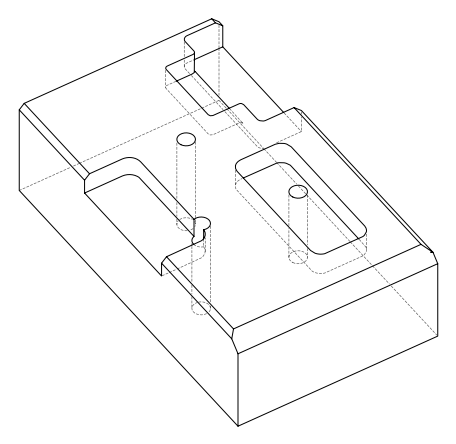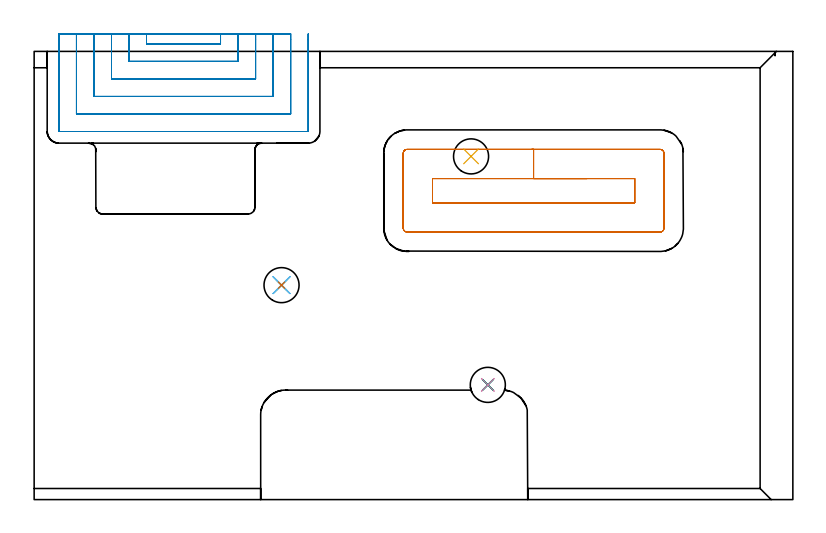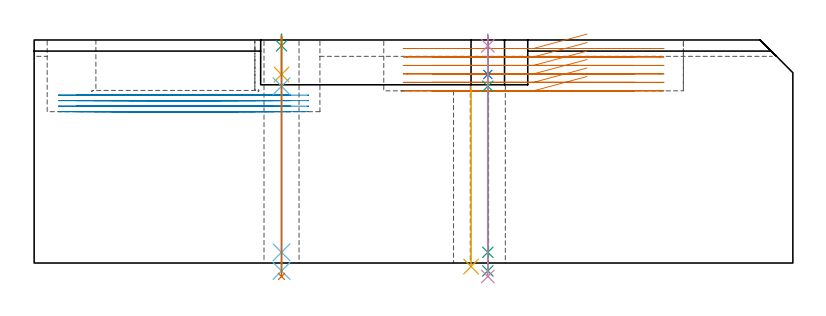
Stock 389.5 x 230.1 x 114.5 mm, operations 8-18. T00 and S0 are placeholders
(PLAN: 18 operations, 12 tool changes, 225.3 min)
(1 AREA_MILL | FG_CHAMFER_SURFACE | UGT0205_001 | 2.93 min | 1950 mm3)
(2 AREA_MILL_1 | FG_CHAMFER_SURFACE_1 | UGT0205_001 | 0.37 min | 418 mm3)
(3 AREA_MILL_2 | FG_CHAMFER_SURFACE_2 | UGT0205_001 | 11.23 min | 32469 mm3)
(4 AREA_MILL_3 | FG_CHAMFER_SURFACE_3 | UGT0205_001 | 5.77 min | 8252 mm3)
(5 AREA_MILL_4 | FG_CHAMFER_SURFACE_4 | UGT0205_001 | 3.07 min | 2029 mm3)
(6 MILL_OPEN_POCKET | POCKET_OPEN | UGT0201_136 | Follow Part, ap 5, ae 75% | 10.4 min | 175493 mm3)
(7 MILL_OPEN_POCKET_1 | POCKET_OPEN_1 | NXT0201_008 | Follow Part, ap 1.5, ae 75% | 167.31 min | 271909 mm3)
(8 MILL_RECTANGULAR_POCKET | POCKET_RECTANGULAR_STRAIGHT | UGT0201_136 | Follow Part, ap 5, ae 75% | 7.87 min | 222438 mm3)
(9 MILL_SLOT | SLOT_PARTIAL_RECTANGULAR | NXT0201_011 | Follow Part, ap 3, ae 75% | 13.59 min | 71699 mm3)
(10 SPOT_DRILL | STEP1HOLE | NXT0321_9005460120000 | 0.05 min | 207 mm3)
(11 SPOT_DRILL_1 | STEP1HOLE_1 | NXT0321_9005460120000 | 0.05 min | 117 mm3)
(12 DRILL_BLIND_HOLE_INTO_CENTER | STEP1HOLE | NXT0301_089 | 0.08 min | 1606 mm3)
(13 GUN_DRILL_THROUGH_HOLE | STEP1HOLE | UGT0307_008 | 0.58 min | 9297 mm3)
(14 DRILL_TO_ENLARGE_THROUGH_HOLE | STEP1HOLE | UGT0301_046 | 0.5 min | 18001 mm3)
(15 DRILL_BLIND_HOLE_INTO_CENTER_1 | STEP1HOLE_1 | NXT0301_089 | 0.08 min | 1255 mm3)
(16 GUN_DRILL_THROUGH_HOLE_1 | STEP1HOLE_1 | UGT0307_008 | 0.58 min | 9168 mm3)
(17 DRILL_TO_ENLARGE_THROUGH_HOLE_1 | STEP1HOLE_1 | UGT0301_046 | 0.5 min | 16713 mm3)
(18 INDEXABLE_INSERT_DRILL_THROUGH_HOLE_FROM_SOLID | STEP1HOLE_2 | NXT0302_007 | 0.38 min | 22452 mm3)
(TOOL UGT0205_001 | Chamfer Mill 20 x 3 x 45 deg. | D20 FL50 Z2)
(TOOL UGT0201_136 | Carbide End Mill 20.0 | D20 FL30 Z4)
(TOOL NXT0201_008 | ENDMILL 6mm [2P460-0600-NA 1630] | D6 FL26 Z6)
(TOOL NXT0201_011 | ENDMILL 12mm [2P460-1200-NA 1630] | D12 FL38 Z6)
(TOOL NXT0321_9005460120000 | NC Spot Drill, 142deg, 12mm, Carbide, Uncoated | D12 PA142 FL30 Z2)
(TOOL NXT0301_089 | Carbide Drill 11.8mm [860.1-1180-035A1-MM 2214] | D11.8 PA140 FL55 Z2)
(TOOL UGT0307_008 | Gun Drill 11 mm | D11 PA130 FL24 Z1)
(TOOL UGT0301_046 | Twist Drill 18 mm | D18 PA118 FL130 Z2)
(TOOL NXT0302_007 | Index. Insert Drill 18mm [880-D1800L25-05] | D18 PA176 FL90 Z2)
(OP 8 MILL_RECTANGULAR_POCKET)
G17 G21 G94 G90
T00 M6
G54
G17 G0 G90 X283.831 Y164.8 S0 M3
G43 Z124.5 H0
Z117.5
G94 G1 X256.4 Z110.15 F250.
X204.5 F500.
Y152.4
X308.3
Y164.8
X256.4
Y179.8
X191.4
G3 X189.5 Y177.9 R1.9
G1 Y139.3
G3 X191.4 Y137.4 R1.9
G1 X321.4
G3 X323.3 Y139.3 R1.9
G1 Y177.9
G3 X321.4 Y179.8 R1.9
G1 X256.4
X255.4
G0 X283.831 Y164.8 Z113.15
G1 X256.4 Z105.8 F250.
X204.5 F500.
Y152.4
X308.3
Y164.8
X256.4
Y179.8
X191.4
G3 X189.5 Y177.9 R1.9
G1 Y139.3
G3 X191.4 Y137.4 R1.9
G1 X321.4
G3 X323.3 Y139.3 R1.9
G1 Y177.9
G3 X321.4 Y179.8 R1.9
G1 X256.4
X255.4
G0 X283.831 Y164.8 Z108.8
G1 X256.4 Z101.45 F250.
X204.5 F500.
Y152.4
X308.3
Y164.8
X256.4
Y179.8
X191.4
G3 X189.5 Y177.9 R1.9
G1 Y139.3
G3 X191.4 Y137.4 R1.9
G1 X321.4
G3 X323.3 Y139.3 R1.9
G1 Y177.9
G3 X321.4 Y179.8 R1.9
G1 X256.4
X255.4
G0 X283.831 Y164.8 Z104.45
G1 X256.4 Z97.1 F250.
X204.5 F500.
Y152.4
X308.3
Y164.8
X256.4
Y179.8
X191.4
G3 X189.5 Y177.9 R1.9
G1 Y139.3
G3 X191.4 Y137.4 R1.9
G1 X321.4
G3 X323.3 Y139.3 R1.9
G1 Y177.9
G3 X321.4 Y179.8 R1.9
G1 X256.4
X255.4
G0 X283.831 Y164.8 Z100.1
G1 X256.4 Z92.75 F250.
X204.5 F500.
Y152.4
X308.3
Y164.8
X256.4
Y179.8
X191.4
G3 X189.5 Y177.9 R1.9
G1 Y139.3
G3 X191.4 Y137.4 R1.9
G1 X321.4
G3 X323.3 Y139.3 R1.9
G1 Y177.9
G3 X321.4 Y179.8 R1.9
G1 X256.4
X255.4
G0 X283.831 Y164.8 Z95.75
G1 X256.4 Z88.4 F250.
X204.5 F500.
Y152.4
X308.3
Y164.8
X256.4
Y179.8
X191.4
G3 X189.5 Y177.9 R1.9
G1 Y139.3
G3 X191.4 Y137.4 R1.9
G1 X321.4
G3 X323.3 Y139.3 R1.9
G1 Y177.9
G3 X321.4 Y179.8 R1.9
G1 X256.4
X255.4
G0 Z124.5
M5
M2
(OP 9 MILL_SLOT)
G17 G21 G94 G90
T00 M6
G54
G17 G0 G90 X57.7 Y239.1 S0 M3
G43 Z124.5 H1
Z86.192
G94 G1 Y236.1 F250.
Y234. F500.
X95.7
Y236.1
Y239.1 F250.
X48.7
Y236.1
Y225. F500.
X104.7
Y236.1
Y239.1 F250.
X39.7
Y236.1
Y216. F500.
X113.7
Y236.1
Y239.1 F250.
X30.7
Y236.1
Y207. F500.
X122.7
Y236.1
Y239.1 F250.
X21.7
Y236.1
Y198. F500.
X131.7
Y236.1
Y239.1 F250.
X12.7
Y236.1
Y189.1 F500.
X12.705 Y189.045
X12.745 Y189.005
X12.8 Y189.
X140.6
X140.655 Y189.005
X140.695 Y189.045
X140.7 Y189.1
Y236.1
Y239.1 F250.
G0 X57.7 Z83.362
G1 Y236.1
Y234. F500.
X95.7
Y236.1
Y239.1 F250.
X48.7
Y236.1
Y225. F500.
X104.7
Y236.1
Y239.1 F250.
X39.7
Y236.1
Y216. F500.
X113.7
Y236.1
Y239.1 F250.
X30.7
Y236.1
Y207. F500.
X122.7
Y236.1
Y239.1 F250.
X21.7
Y236.1
Y198. F500.
X131.7
Y236.1
Y239.1 F250.
X12.7
Y236.1
Y189.1 F500.
X12.705 Y189.045
X12.745 Y189.005
X12.8 Y189.
X140.6
X140.655 Y189.005
X140.695 Y189.045
X140.7 Y189.1
Y236.1
Y239.1 F250.
G0 X57.7 Z80.531
G1 Y236.1
Y234. F500.
X95.7
Y236.1
Y239.1 F250.
X48.7
Y236.1
Y225. F500.
X104.7
Y236.1
Y239.1 F250.
X39.7
Y236.1
Y216. F500.
X113.7
Y236.1
Y239.1 F250.
X30.7
Y236.1
Y207. F500.
X122.7
Y236.1
Y239.1 F250.
X21.7
Y236.1
Y198. F500.
X131.7
Y236.1
Y239.1 F250.
X12.7
Y236.1
Y189.1 F500.
X12.705 Y189.045
X12.745 Y189.005
X12.8 Y189.
X140.6
X140.655 Y189.005
X140.695 Y189.045
X140.7 Y189.1
Y236.1
Y239.1 F250.
G0 X57.7 Z77.7
G1 Y236.1
Y234. F500.
X95.7
Y236.1
Y239.1 F250.
X48.7
Y236.1
Y225. F500.
X104.7
Y236.1
Y239.1 F250.
X39.7
Y236.1
Y216. F500.
X113.7
Y236.1
Y239.1 F250.
X30.7
Y236.1
Y207. F500.
X122.7
Y236.1
Y239.1 F250.
X21.7
Y236.1
Y198. F500.
X131.7
Y236.1
Y239.1 F250.
X12.7
Y236.1
Y189.1 F500.
X12.705 Y189.045
X12.745 Y189.005
X12.8 Y189.
X140.6
X140.655 Y189.005
X140.695 Y189.045
X140.7 Y189.1
Y236.1
Y239.1 F250.
G0 Z124.5
M5
M2
(OP 10 SPOT_DRILL)
G17 G21 G94 G90
T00 M6
G54
G17 G0 G90 X127. Y110.1 S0 M3
G43 Z124.5 H0
G94 G81 G98 Z111.5 F250. R117.5
G80
M5
M2
(OP 11 SPOT_DRILL_1)
G17 G21 G94 G90
T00 M6
G54
G17 G0 G90 X232.9 Y58.9 S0 M3
G43 Z124.5 H0
G94 G81 G98 Z111.5 F250. R117.5
G80
M5
M2
(OP 12 DRILL_BLIND_HOLE_INTO_CENTER)
G17 G21 G94 G90
T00 M6
G54
G17 G0 G90 X127. Y110.1 S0 M3
G43 Z124.5 H1
G94 G81 G98 Z96.8 F250. R116.5
G80
M5
M2
(OP 13 GUN_DRILL_THROUGH_HOLE)
G17 G21 G94 G90
T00 M6
G54
G17 G0 G90 X127. Y110.1 M8
G43 Z124.5 H0
Z110.277
S716 M3
G94 G1 Z90.737 F125. M26
G4 X.084
Z5.5 F250.
G4 X.084
Z-4.065 F125.
G4 X.084
M5
M9
G0 Z110.277
Z124.5
M2
(OP 14 DRILL_TO_ENLARGE_THROUGH_HOLE)
G17 G21 G94 G90
T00 M6
G54
G17 G0 G90 X127. Y110.1 S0 M3
G43 Z124.5 H0
G94 G73 G98 Z-6.908 F250. Q17.344 R116.5
G80
M5
M2
(OP 15 DRILL_BLIND_HOLE_INTO_CENTER_1)
G17 G21 G94 G90
T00 M6
G54
G17 G0 G90 X232.9 Y58.9 S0 M3
G43 Z124.5 H1
G94 G81 G98 Z96.8 F250. R116.5
G80
M5
M2
(OP 16 GUN_DRILL_THROUGH_HOLE_1)
G17 G21 G94 G90
T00 M6
G54
G17 G0 G90 X232.9 Y58.9 M8
G43 Z124.5 H0
Z110.277
S716 M3
G94 G1 Z90.737 F125. M26
G4 X.084
Z5.5 F250.
G4 X.084
Z-4.065 F125.
G4 X.084
M5
M9
G0 Z110.277
Z124.5
M2
(OP 17 DRILL_TO_ENLARGE_THROUGH_HOLE_1)
G17 G21 G94 G90
T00 M6
G54
G17 G0 G90 X232.9 Y58.9 S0 M3
G43 Z124.5 H0
G94 G73 G98 Z-6.908 F250. Q17.344 R116.5
G80
M5
M2
(OP 18 INDEXABLE_INSERT_DRILL_THROUGH_HOLE_FROM_SOLID)
G17 G21 G94 G90
T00 M6
G54
G17 G0 G90 X224.3 Y176.2 S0 M3
G43 Z124.5 H1
G94 G81 G98 Z-1.814 F250. R90.4
G80
M5
M2
